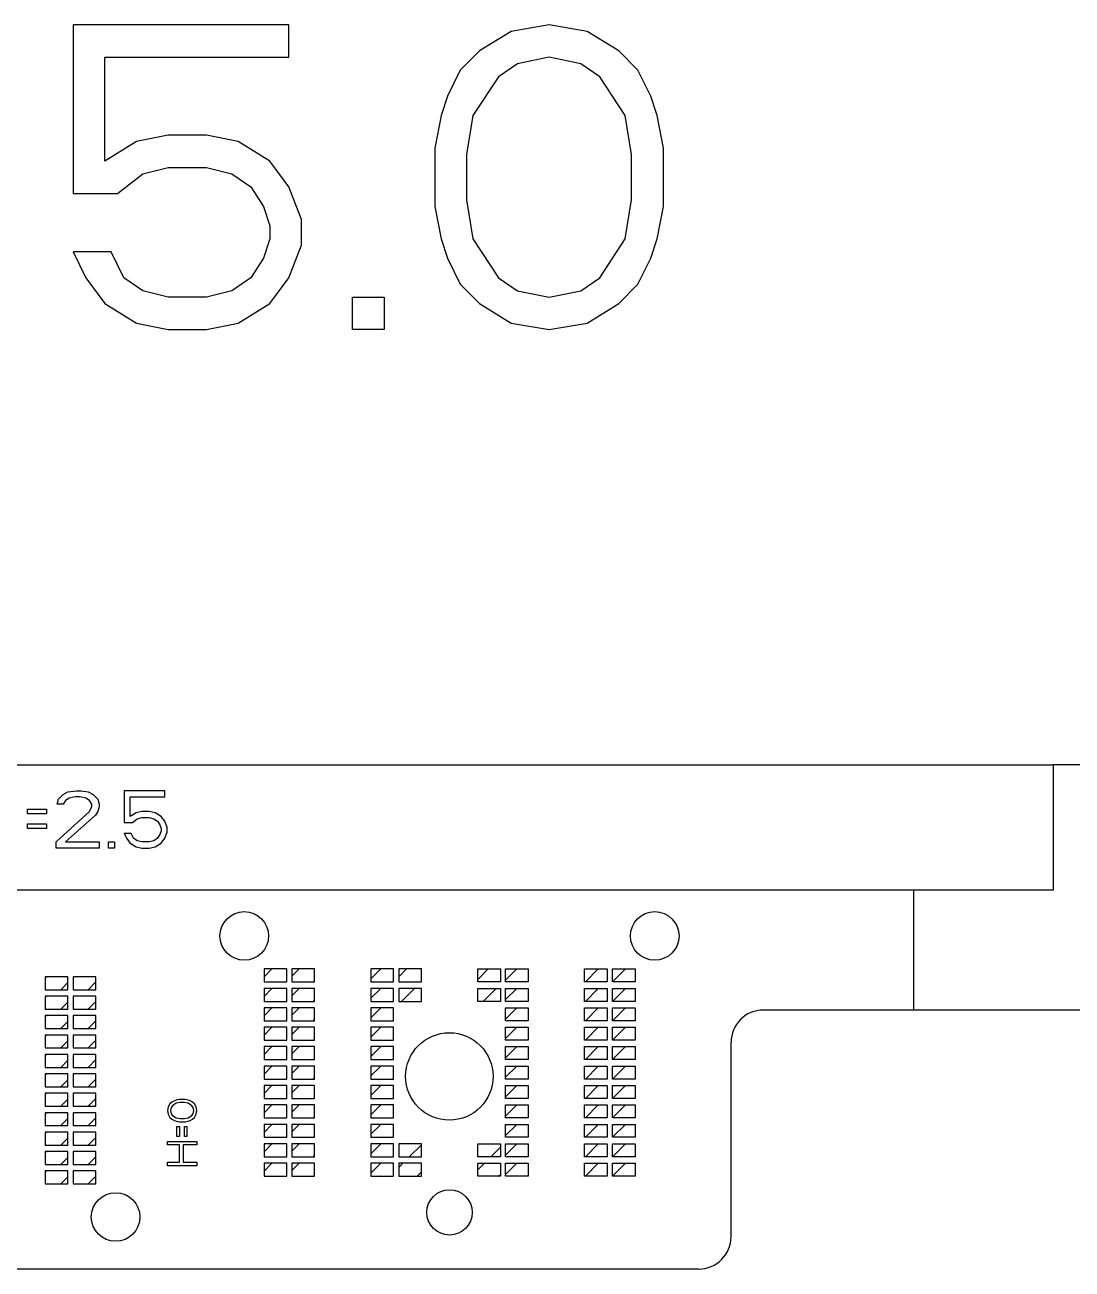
# Model space of a CAD drawing. Header units: millimetres. Extents: x 0 to 594, y 0 to 420.
# Drawn here: x 427.6 to 459.95, y 251.1 to 289.53 of the extents above; entities that cross this region are included whole.
import ezdxf

# ---------------------------------------------------------------- set-up
doc = ezdxf.new("R2010")
doc.units = ezdxf.units.MM
doc.header["$LTSCALE"] = 32.67
doc.layers.add('ASSEM_MEM', color=7, linetype='CONTINUOUS')

msp = doc.modelspace()

# ---------------------------------------------------------------- linework, layer by layer
at = {"layer": 'ASSEM_MEM', "color": 7, "linetype": 'CONTINUOUS'}
for p, q in [((429.091, 289.53), (429.091, 284.324)), ((435.756, 289.53), (429.091, 289.53)), ((435.756, 288.529), (435.756, 289.53)), ((443.794, 289.53), (442.618, 289.33)), ((444.97, 289.33), (443.794, 289.53)), ((442.618, 289.33), (441.638, 288.729)), ((445.95, 288.729), (444.97, 289.33)), ((441.638, 288.729), (441.049, 288.128)), ((446.539, 288.128), (445.95, 288.729)), ((430.071, 285.325), (430.071, 288.529)), ((430.071, 288.529), (435.756, 288.529)), ((442.814, 288.329), (442.226, 287.928)), ((443.794, 288.529), (442.814, 288.329)), ((444.774, 288.329), (443.794, 288.529)), ((445.362, 287.928), (444.774, 288.329)), ((441.049, 288.128), (440.657, 287.328)), ((442.226, 287.928), (441.441, 286.727)), ((446.146, 286.727), (445.362, 287.928)), ((446.931, 287.328), (446.539, 288.128)), ((440.657, 287.328), (440.461, 286.727)), ((447.127, 286.727), (446.931, 287.328)), ((440.461, 286.727), (440.265, 285.726)), ((441.441, 286.727), (441.245, 285.526)), ((446.343, 285.526), (446.146, 286.727)), ((447.323, 285.726), (447.127, 286.727)), ((431.051, 285.926), (430.071, 285.325)), ((432.031, 286.126), (431.051, 285.926)), ((433.208, 286.126), (432.031, 286.126)), ((434.188, 285.926), (433.208, 286.126)), ((435.168, 285.325), (434.188, 285.926)), ((440.265, 285.726), (440.265, 283.924)), ((441.245, 285.526), (441.245, 284.124)), ((446.343, 284.124), (446.343, 285.526)), ((447.323, 283.924), (447.323, 285.726)), ((435.756, 284.525), (435.168, 285.325)), ((430.463, 284.324), (431.247, 284.925)), ((431.247, 284.925), (432.031, 285.125)), ((432.031, 285.125), (433.208, 285.125)), ((433.208, 285.125), (433.992, 284.925)), ((433.992, 284.925), (434.58, 284.525)), ((434.58, 284.525), (434.972, 283.924)), ((436.148, 283.524), (435.756, 284.525)), ((429.091, 284.324), (430.463, 284.324)), ((441.245, 284.124), (441.441, 282.923)), ((446.146, 282.923), (446.343, 284.124)), ((434.972, 283.924), (435.168, 283.323)), ((440.265, 283.924), (440.461, 282.923)), ((447.127, 282.923), (447.323, 283.924)), ((435.168, 283.323), (435.168, 282.923)), ((436.148, 282.723), (436.148, 283.524)), ((435.168, 282.923), (434.972, 282.322)), ((440.461, 282.923), (440.657, 282.322)), ((441.441, 282.923), (442.226, 281.722)), ((445.362, 281.722), (446.146, 282.923)), ((446.931, 282.322), (447.127, 282.923)), ((429.091, 282.522), (429.483, 281.722)), ((430.267, 282.522), (429.091, 282.522)), ((430.659, 281.722), (430.267, 282.522)), ((435.756, 281.722), (436.148, 282.723)), ((434.972, 282.322), (434.58, 281.722)), ((440.657, 282.322), (441.049, 281.521)), ((446.539, 281.521), (446.931, 282.322)), ((429.483, 281.722), (430.071, 280.921)), ((431.247, 281.321), (430.659, 281.722)), ((434.58, 281.722), (433.992, 281.321)), ((435.168, 280.921), (435.756, 281.722)), ((442.226, 281.722), (442.814, 281.321)), ((444.774, 281.321), (445.362, 281.722)), ((432.031, 281.121), (431.247, 281.321)), ((433.992, 281.321), (433.208, 281.121)), ((441.049, 281.521), (441.638, 280.921)), ((442.814, 281.321), (443.794, 281.121)), ((443.794, 281.121), (444.774, 281.321)), ((445.95, 280.921), (446.539, 281.521)), ((430.071, 280.921), (431.051, 280.32)), ((433.208, 281.121), (432.031, 281.121)), ((434.188, 280.32), (435.168, 280.921)), ((437.717, 280.12), (437.717, 281.121)), ((437.717, 281.121), (438.697, 281.121)), ((438.697, 281.121), (438.697, 280.12)), ((441.638, 280.921), (442.618, 280.32)), ((444.97, 280.32), (445.95, 280.921)), ((431.051, 280.32), (432.031, 280.12)), ((433.208, 280.12), (434.188, 280.32)), ((442.618, 280.32), (443.794, 280.12)), ((443.794, 280.12), (444.97, 280.32)), ((432.031, 280.12), (433.208, 280.12)), ((438.697, 280.12), (437.717, 280.12)), ((468.865, 266.702), (459.362, 266.672)), ((367.612, 266.672), (459.362, 266.672)), ((459.362, 266.672), (459.362, 262.802)), ((428.6, 265.461), (428.637, 265.612)), ((428.637, 265.612), (428.785, 265.763)), ((428.785, 265.763), (428.932, 265.838)), ((428.858, 265.574), (428.785, 265.461)), ((428.969, 265.65), (428.858, 265.574)), ((428.932, 265.838), (429.19, 265.876)), ((429.153, 265.687), (428.969, 265.65)), ((429.301, 265.687), (429.153, 265.687)), ((429.19, 265.876), (429.338, 265.876)), ((429.485, 265.65), (429.301, 265.687)), ((429.338, 265.876), (429.559, 265.838)), ((429.596, 265.574), (429.485, 265.65)), ((429.559, 265.838), (429.706, 265.763)), ((429.67, 265.461), (429.596, 265.574)), ((429.706, 265.763), (429.854, 265.612)), ((429.854, 265.612), (429.891, 265.461)), ((430.665, 265.876), (430.665, 264.896)), ((431.919, 265.876), (430.665, 265.876)), ((430.85, 265.085), (430.85, 265.687)), ((430.85, 265.687), (431.919, 265.687)), ((431.919, 265.687), (431.919, 265.876)), ((427.678, 265.16), (427.678, 265.311)), ((427.678, 265.311), (428.268, 265.311)), ((428.268, 265.16), (427.678, 265.16)), ((428.268, 265.311), (428.268, 265.16)), ((428.563, 264.294), (429.596, 265.235)), ((428.785, 265.461), (428.6, 265.461)), ((429.596, 265.235), (429.67, 265.386)), ((429.67, 265.386), (429.67, 265.461)), ((429.854, 265.235), (429.78, 265.122)), ((429.891, 265.386), (429.854, 265.235)), ((429.891, 265.461), (429.891, 265.386)), ((431.034, 265.198), (430.85, 265.085)), ((431.218, 265.235), (431.034, 265.198)), ((431.44, 265.235), (431.218, 265.235)), ((431.624, 265.198), (431.44, 265.235)), ((431.808, 265.085), (431.624, 265.198)), ((427.678, 264.708), (427.678, 264.859)), ((427.678, 264.859), (428.268, 264.859)), ((428.268, 264.859), (428.268, 264.708)), ((429.78, 265.122), (428.858, 264.294)), ((430.665, 264.896), (430.923, 264.896)), ((430.923, 264.896), (431.071, 265.009)), ((431.071, 265.009), (431.218, 265.047)), ((431.218, 265.047), (431.44, 265.047)), ((431.44, 265.047), (431.587, 265.009)), ((431.587, 265.009), (431.698, 264.934)), ((431.698, 264.934), (431.771, 264.821)), ((431.771, 264.821), (431.808, 264.708)), ((431.919, 264.934), (431.808, 265.085)), ((431.993, 264.746), (431.919, 264.934)), ((428.268, 264.708), (427.678, 264.708)), ((430.665, 264.557), (430.739, 264.407)), ((430.886, 264.557), (430.665, 264.557)), ((430.739, 264.407), (430.85, 264.256)), ((430.96, 264.407), (430.886, 264.557)), ((431.071, 264.331), (430.96, 264.407)), ((431.698, 264.407), (431.587, 264.331)), ((431.771, 264.52), (431.698, 264.407)), ((431.808, 264.633), (431.771, 264.52)), ((431.808, 264.708), (431.808, 264.633)), ((431.808, 264.256), (431.919, 264.407)), ((431.919, 264.407), (431.993, 264.595)), ((431.993, 264.595), (431.993, 264.746)), ((428.563, 264.106), (428.563, 264.294)), ((429.891, 264.106), (428.563, 264.106)), ((428.858, 264.294), (429.891, 264.294)), ((429.891, 264.294), (429.891, 264.106)), ((430.186, 264.106), (430.186, 264.294)), ((430.186, 264.294), (430.37, 264.294)), ((430.37, 264.106), (430.186, 264.106)), ((430.37, 264.294), (430.37, 264.106)), ((430.85, 264.256), (431.034, 264.143)), ((431.034, 264.143), (431.218, 264.106)), ((431.218, 264.294), (431.071, 264.331)), ((431.44, 264.294), (431.218, 264.294)), ((431.218, 264.106), (431.44, 264.106)), ((431.587, 264.331), (431.44, 264.294)), ((431.44, 264.106), (431.624, 264.143)), ((431.624, 264.143), (431.808, 264.256)), ((459.362, 262.802), (406.462, 262.802)), ((455.062, 259.102), (455.062, 262.802)), ((434.987, 260.126), (435.233, 260.372)), ((434.987, 260.372), (434.987, 259.972)), ((435.687, 260.372), (434.987, 260.372)), ((435.687, 259.972), (435.687, 260.372)), ((435.847, 260.146), (436.073, 260.372)), ((435.847, 260.372), (435.847, 259.972)), ((436.547, 260.372), (435.847, 260.372)), ((436.547, 259.972), (436.547, 260.372)), ((438.287, 260.066), (438.593, 260.372)), ((438.287, 260.372), (438.287, 259.972)), ((438.987, 260.372), (438.287, 260.372)), ((438.987, 259.972), (438.987, 260.372)), ((439.147, 260.126), (439.393, 260.372)), ((439.147, 260.372), (439.147, 259.972)), ((439.847, 260.372), (439.147, 260.372)), ((439.847, 259.972), (439.847, 260.372)), ((441.587, 260.046), (441.913, 260.372)), ((441.587, 259.972), (441.587, 260.372)), ((441.587, 260.372), (442.287, 260.372)), ((442.287, 260.372), (442.287, 259.972)), ((442.447, 260.025), (442.793, 260.372)), ((442.447, 259.972), (442.447, 260.372)), ((442.447, 260.372), (443.147, 260.372)), ((443.147, 260.372), (443.147, 259.972)), ((444.887, 259.972), (444.887, 260.372)), ((444.887, 260.372), (445.587, 260.372)), ((444.913, 259.972), (445.313, 260.372)), ((445.587, 260.372), (445.587, 259.972)), ((445.747, 259.972), (445.747, 260.372)), ((445.747, 260.372), (446.447, 260.372)), ((445.753, 259.972), (446.153, 260.372)), ((446.447, 260.372), (446.447, 259.972)), ((428.232, 260.091), (428.272, 260.132)), ((428.232, 260.132), (428.232, 259.732)), ((428.932, 260.132), (428.232, 260.132)), ((428.712, 259.732), (428.932, 259.951)), ((428.932, 259.732), (428.932, 260.132)), ((429.092, 260.111), (429.112, 260.132)), ((429.092, 260.132), (429.092, 259.732)), ((429.792, 260.132), (429.092, 260.132)), ((429.552, 259.732), (429.792, 259.971)), ((429.792, 259.732), (429.792, 260.132)), ((434.987, 259.972), (435.687, 259.972)), ((435.673, 259.972), (435.687, 259.986)), ((435.847, 259.972), (436.547, 259.972)), ((436.513, 259.972), (436.547, 260.006)), ((438.287, 259.972), (438.987, 259.972)), ((439.147, 259.972), (439.847, 259.972)), ((439.833, 259.972), (439.847, 259.986)), ((442.287, 259.972), (441.587, 259.972)), ((443.147, 259.972), (442.447, 259.972)), ((445.587, 259.972), (444.887, 259.972)), ((446.447, 259.972), (445.747, 259.972)), ((428.232, 259.732), (428.932, 259.732)), ((428.232, 259.491), (428.272, 259.532)), ((428.232, 259.532), (428.232, 259.132)), ((428.932, 259.532), (428.232, 259.532)), ((428.932, 259.132), (428.932, 259.532)), ((429.092, 259.732), (429.792, 259.732)), ((429.092, 259.511), (429.112, 259.532)), ((429.092, 259.532), (429.092, 259.132)), ((429.792, 259.532), (429.092, 259.532)), ((429.792, 259.132), (429.792, 259.532)), ((434.987, 259.526), (435.233, 259.772)), ((434.987, 259.772), (434.987, 259.372)), ((435.687, 259.772), (434.987, 259.772)), ((435.687, 259.372), (435.687, 259.772)), ((435.847, 259.546), (436.073, 259.772)), ((435.847, 259.772), (435.847, 259.372)), ((436.547, 259.772), (435.847, 259.772)), ((436.513, 259.372), (436.547, 259.406)), ((436.547, 259.372), (436.547, 259.772)), ((438.287, 259.466), (438.593, 259.772)), ((438.287, 259.772), (438.287, 259.372)), ((438.987, 259.772), (438.287, 259.772)), ((438.987, 259.372), (438.987, 259.772)), ((439.147, 259.772), (439.147, 259.372)), ((439.847, 259.772), (439.147, 259.772)), ((439.233, 259.372), (439.633, 259.772)), ((439.847, 259.372), (439.847, 259.772)), ((441.587, 259.372), (441.587, 259.772)), ((441.587, 259.772), (442.287, 259.772)), ((441.753, 259.372), (442.153, 259.772)), ((442.287, 259.772), (442.287, 259.372)), ((442.447, 259.425), (442.793, 259.772)), ((442.447, 259.372), (442.447, 259.772)), ((442.447, 259.772), (443.147, 259.772)), ((443.147, 259.772), (443.147, 259.372)), ((444.887, 259.372), (444.887, 259.772)), ((444.887, 259.772), (445.587, 259.772)), ((444.913, 259.372), (445.313, 259.772)), ((445.587, 259.772), (445.587, 259.372)), ((445.747, 259.372), (445.747, 259.772)), ((445.747, 259.772), (446.447, 259.772)), ((445.753, 259.372), (446.153, 259.772)), ((446.447, 259.772), (446.447, 259.372)), ((428.232, 259.132), (428.932, 259.132)), ((428.712, 259.132), (428.932, 259.351)), ((429.092, 259.132), (429.792, 259.132)), ((429.552, 259.132), (429.792, 259.371)), ((434.987, 259.372), (435.687, 259.372)), ((434.987, 258.926), (435.233, 259.172)), ((434.987, 259.172), (434.987, 258.772)), ((435.687, 259.172), (434.987, 259.172)), ((435.673, 259.372), (435.687, 259.386)), ((435.687, 258.772), (435.687, 259.172)), ((435.847, 259.372), (436.547, 259.372)), ((435.847, 258.946), (436.073, 259.172)), ((435.847, 259.172), (435.847, 258.772)), ((436.547, 259.172), (435.847, 259.172)), ((436.547, 258.772), (436.547, 259.172)), ((438.287, 259.372), (438.987, 259.372)), ((438.287, 258.866), (438.593, 259.172)), ((438.287, 259.172), (438.287, 258.772)), ((438.987, 259.172), (438.287, 259.172)), ((438.987, 258.772), (438.987, 259.172)), ((439.147, 259.372), (439.847, 259.372)), ((442.287, 259.372), (441.587, 259.372)), ((443.147, 259.372), (442.447, 259.372)), ((442.447, 258.825), (442.793, 259.172)), ((442.447, 258.772), (442.447, 259.172)), ((442.447, 259.172), (443.147, 259.172)), ((443.147, 259.172), (443.147, 258.772)), ((445.587, 259.372), (444.887, 259.372)), ((444.887, 258.772), (444.887, 259.172)), ((444.887, 259.172), (445.587, 259.172)), ((444.913, 258.772), (445.313, 259.172)), ((445.587, 259.172), (445.587, 258.772)), ((446.447, 259.372), (445.747, 259.372)), ((445.747, 258.772), (445.747, 259.172)), ((445.747, 259.172), (446.447, 259.172)), ((445.753, 258.772), (446.153, 259.172)), ((446.447, 259.172), (446.447, 258.772)), ((463.062, 259.102), (450.412, 259.102)), ((428.232, 258.891), (428.272, 258.932)), ((428.232, 258.932), (428.232, 258.532)), ((428.932, 258.932), (428.232, 258.932)), ((428.712, 258.532), (428.932, 258.751)), ((428.932, 258.532), (428.932, 258.932)), ((429.092, 258.911), (429.112, 258.932)), ((429.092, 258.932), (429.092, 258.532)), ((429.792, 258.932), (429.092, 258.932)), ((429.552, 258.532), (429.792, 258.771)), ((429.792, 258.532), (429.792, 258.932)), ((434.987, 258.772), (435.687, 258.772)), ((435.673, 258.772), (435.687, 258.786)), ((435.847, 258.772), (436.547, 258.772)), ((436.513, 258.772), (436.547, 258.806)), ((438.287, 258.772), (438.987, 258.772)), ((443.147, 258.772), (442.447, 258.772)), ((445.587, 258.772), (444.887, 258.772)), ((446.447, 258.772), (445.747, 258.772)), ((428.232, 258.532), (428.932, 258.532)), ((428.232, 258.291), (428.272, 258.332)), ((428.232, 258.332), (428.232, 257.932)), ((428.932, 258.332), (428.232, 258.332)), ((428.932, 257.932), (428.932, 258.332)), ((429.092, 258.532), (429.792, 258.532)), ((429.092, 258.311), (429.112, 258.332)), ((429.092, 258.332), (429.092, 257.932)), ((429.792, 258.332), (429.092, 258.332)), ((429.792, 257.932), (429.792, 258.332)), ((434.987, 258.326), (435.233, 258.572)), ((434.987, 258.572), (434.987, 258.172)), ((435.687, 258.572), (434.987, 258.572)), ((435.687, 258.172), (435.687, 258.572)), ((435.847, 258.346), (436.073, 258.572)), ((435.847, 258.572), (435.847, 258.172)), ((436.547, 258.572), (435.847, 258.572)), ((436.547, 258.172), (436.547, 258.572)), ((438.287, 258.266), (438.593, 258.572)), ((438.287, 258.572), (438.287, 258.172)), ((438.987, 258.572), (438.287, 258.572)), ((438.987, 258.172), (438.987, 258.572)), ((442.447, 258.225), (442.793, 258.572)), ((442.447, 258.172), (442.447, 258.572)), ((442.447, 258.572), (443.147, 258.572)), ((443.147, 258.572), (443.147, 258.172)), ((444.887, 258.172), (444.887, 258.572)), ((444.887, 258.572), (445.587, 258.572)), ((444.913, 258.172), (445.313, 258.572)), ((445.587, 258.572), (445.587, 258.172)), ((445.747, 258.172), (445.747, 258.572)), ((445.747, 258.572), (446.447, 258.572)), ((445.753, 258.172), (446.153, 258.572)), ((446.447, 258.572), (446.447, 258.172)), ((428.232, 257.932), (428.932, 257.932)), ((428.712, 257.932), (428.932, 258.151)), ((429.092, 257.932), (429.792, 257.932)), ((429.552, 257.932), (429.792, 258.171)), ((434.987, 258.172), (435.687, 258.172)), ((434.987, 257.726), (435.233, 257.972)), ((434.987, 257.972), (434.987, 257.572)), ((435.687, 257.972), (434.987, 257.972)), ((435.673, 258.172), (435.687, 258.186)), ((435.687, 257.572), (435.687, 257.972)), ((435.847, 258.172), (436.547, 258.172)), ((435.847, 257.746), (436.073, 257.972)), ((435.847, 257.972), (435.847, 257.572)), ((436.547, 257.972), (435.847, 257.972)), ((436.513, 258.172), (436.547, 258.206)), ((436.547, 257.572), (436.547, 257.972)), ((438.287, 258.172), (438.987, 258.172)), ((438.287, 257.666), (438.593, 257.972)), ((438.287, 257.972), (438.287, 257.572)), ((438.987, 257.972), (438.287, 257.972)), ((438.987, 257.572), (438.987, 257.972)), ((443.147, 258.172), (442.447, 258.172)), ((442.447, 257.625), (442.793, 257.972)), ((442.447, 257.572), (442.447, 257.972)), ((442.447, 257.972), (443.147, 257.972)), ((443.147, 257.972), (443.147, 257.572)), ((445.587, 258.172), (444.887, 258.172)), ((444.887, 257.572), (444.887, 257.972)), ((444.887, 257.972), (445.587, 257.972)), ((444.913, 257.572), (445.313, 257.972)), ((445.587, 257.972), (445.587, 257.572)), ((446.447, 258.172), (445.747, 258.172)), ((445.747, 257.572), (445.747, 257.972)), ((445.747, 257.972), (446.447, 257.972)), ((445.753, 257.572), (446.153, 257.972)), ((446.447, 257.972), (446.447, 257.572)), ((449.412, 252.102), (449.412, 258.102)), ((428.232, 257.691), (428.272, 257.732)), ((428.232, 257.732), (428.232, 257.332)), ((428.932, 257.732), (428.232, 257.732)), ((428.712, 257.332), (428.932, 257.551)), ((428.932, 257.332), (428.932, 257.732)), ((429.092, 257.711), (429.112, 257.732)), ((429.092, 257.732), (429.092, 257.332)), ((429.792, 257.732), (429.092, 257.732)), ((429.552, 257.332), (429.792, 257.571)), ((429.792, 257.332), (429.792, 257.732)), ((434.987, 257.572), (435.687, 257.572)), ((435.673, 257.572), (435.687, 257.586)), ((435.847, 257.572), (436.547, 257.572)), ((436.513, 257.572), (436.547, 257.606)), ((438.287, 257.572), (438.987, 257.572)), ((443.147, 257.572), (442.447, 257.572)), ((445.587, 257.572), (444.887, 257.572)), ((446.447, 257.572), (445.747, 257.572)), ((428.232, 257.332), (428.932, 257.332)), ((428.232, 257.091), (428.272, 257.132)), ((428.232, 257.132), (428.232, 256.732)), ((428.932, 257.132), (428.232, 257.132)), ((428.932, 256.732), (428.932, 257.132)), ((429.092, 257.332), (429.792, 257.332)), ((429.092, 257.111), (429.112, 257.132)), ((429.092, 257.132), (429.092, 256.732)), ((429.792, 257.132), (429.092, 257.132)), ((429.792, 256.732), (429.792, 257.132)), ((434.987, 257.126), (435.233, 257.372)), ((434.987, 257.372), (434.987, 256.972)), ((435.687, 257.372), (434.987, 257.372)), ((435.687, 256.972), (435.687, 257.372)), ((435.847, 257.146), (436.073, 257.372)), ((435.847, 257.372), (435.847, 256.972)), ((436.547, 257.372), (435.847, 257.372)), ((436.547, 256.972), (436.547, 257.372)), ((438.287, 257.066), (438.593, 257.372)), ((438.287, 257.372), (438.287, 256.972)), ((438.987, 257.372), (438.287, 257.372)), ((438.987, 256.972), (438.987, 257.372)), ((442.447, 257.025), (442.793, 257.372)), ((442.447, 256.972), (442.447, 257.372)), ((442.447, 257.372), (443.147, 257.372)), ((443.147, 257.372), (443.147, 256.972)), ((444.887, 256.972), (444.887, 257.372)), ((444.887, 257.372), (445.587, 257.372)), ((444.913, 256.972), (445.313, 257.372)), ((445.587, 257.372), (445.587, 256.972)), ((445.747, 256.972), (445.747, 257.372)), ((445.747, 257.372), (446.447, 257.372)), ((445.753, 256.972), (446.153, 257.372)), ((446.447, 257.372), (446.447, 256.972)), ((428.232, 256.732), (428.932, 256.732)), ((428.712, 256.732), (428.932, 256.951)), ((429.092, 256.732), (429.792, 256.732)), ((429.552, 256.732), (429.792, 256.971)), ((434.987, 256.972), (435.687, 256.972)), ((434.987, 256.526), (435.233, 256.772)), ((434.987, 256.772), (434.987, 256.372)), ((435.687, 256.772), (434.987, 256.772)), ((435.673, 256.972), (435.687, 256.986)), ((435.687, 256.372), (435.687, 256.772)), ((435.847, 256.972), (436.547, 256.972)), ((435.847, 256.546), (436.073, 256.772)), ((435.847, 256.772), (435.847, 256.372)), ((436.547, 256.772), (435.847, 256.772)), ((436.513, 256.972), (436.547, 257.006)), ((436.547, 256.372), (436.547, 256.772)), ((438.287, 256.972), (438.987, 256.972)), ((438.287, 256.466), (438.593, 256.772)), ((438.287, 256.772), (438.287, 256.372)), ((438.987, 256.772), (438.287, 256.772)), ((438.987, 256.372), (438.987, 256.772)), ((443.147, 256.972), (442.447, 256.972)), ((442.447, 256.425), (442.793, 256.772)), ((442.447, 256.372), (442.447, 256.772)), ((442.447, 256.772), (443.147, 256.772)), ((443.147, 256.772), (443.147, 256.372)), ((445.587, 256.972), (444.887, 256.972)), ((444.887, 256.372), (444.887, 256.772)), ((444.887, 256.772), (445.587, 256.772)), ((444.913, 256.372), (445.313, 256.772)), ((445.587, 256.772), (445.587, 256.372)), ((446.447, 256.972), (445.747, 256.972)), ((445.747, 256.372), (445.747, 256.772)), ((445.747, 256.772), (446.447, 256.772)), ((445.753, 256.372), (446.153, 256.772)), ((446.447, 256.772), (446.447, 256.372)), ((428.232, 256.491), (428.272, 256.532)), ((428.232, 256.532), (428.232, 256.132)), ((428.932, 256.532), (428.232, 256.532)), ((428.712, 256.132), (428.932, 256.351)), ((428.932, 256.132), (428.932, 256.532)), ((429.092, 256.511), (429.112, 256.532)), ((429.092, 256.532), (429.092, 256.132)), ((429.792, 256.532), (429.092, 256.532)), ((429.552, 256.132), (429.792, 256.371)), ((429.792, 256.132), (429.792, 256.532)), ((432.276, 256.319), (432.218, 256.3)), ((432.373, 256.338), (432.276, 256.319)), ((432.547, 256.338), (432.373, 256.338)), ((432.644, 256.319), (432.547, 256.338)), ((432.702, 256.3), (432.644, 256.319)), ((434.987, 256.372), (435.687, 256.372)), ((435.673, 256.372), (435.687, 256.386)), ((435.847, 256.372), (436.547, 256.372)), ((436.513, 256.372), (436.547, 256.406)), ((438.287, 256.372), (438.987, 256.372)), ((443.147, 256.372), (442.447, 256.372)), ((445.587, 256.372), (444.887, 256.372)), ((446.447, 256.372), (445.747, 256.372)), ((428.232, 256.132), (428.932, 256.132)), ((429.092, 256.132), (429.792, 256.132)), ((432.024, 256.11), (432.005, 255.996)), ((432.005, 255.996), (432.024, 255.883)), ((432.082, 256.205), (432.024, 256.11)), ((432.14, 256.262), (432.082, 256.205)), ((432.121, 256.091), (432.102, 255.996)), ((432.102, 255.996), (432.121, 255.902)), ((432.16, 256.148), (432.121, 256.091)), ((432.218, 256.3), (432.14, 256.262)), ((432.276, 256.224), (432.16, 256.148)), ((432.392, 256.243), (432.276, 256.224)), ((432.528, 256.243), (432.392, 256.243)), ((432.644, 256.224), (432.528, 256.243)), ((432.76, 256.148), (432.644, 256.224)), ((432.779, 256.262), (432.702, 256.3)), ((432.799, 256.091), (432.76, 256.148)), ((432.838, 256.205), (432.779, 256.262)), ((432.818, 255.996), (432.799, 256.091)), ((432.799, 255.902), (432.818, 255.996)), ((432.896, 256.11), (432.838, 256.205)), ((432.915, 255.996), (432.896, 256.11)), ((432.896, 255.883), (432.915, 255.996)), ((434.987, 255.926), (435.233, 256.172)), ((434.987, 256.172), (434.987, 255.772)), ((435.687, 256.172), (434.987, 256.172)), ((435.687, 255.772), (435.687, 256.172)), ((435.847, 255.946), (436.073, 256.172)), ((435.847, 256.172), (435.847, 255.772)), ((436.547, 256.172), (435.847, 256.172)), ((436.547, 255.772), (436.547, 256.172)), ((438.287, 255.866), (438.593, 256.172)), ((438.287, 256.172), (438.287, 255.772)), ((438.987, 256.172), (438.287, 256.172)), ((438.987, 255.772), (438.987, 256.172)), ((442.447, 255.825), (442.793, 256.172)), ((442.447, 255.772), (442.447, 256.172)), ((442.447, 256.172), (443.147, 256.172)), ((443.147, 256.172), (443.147, 255.772)), ((444.887, 255.772), (444.887, 256.172)), ((444.887, 256.172), (445.587, 256.172)), ((444.913, 255.772), (445.313, 256.172)), ((445.587, 256.172), (445.587, 255.772)), ((445.747, 255.772), (445.747, 256.172)), ((445.747, 256.172), (446.447, 256.172)), ((445.753, 255.772), (446.153, 256.172)), ((446.447, 256.172), (446.447, 255.772)), ((428.232, 255.891), (428.272, 255.932)), ((428.232, 255.932), (428.232, 255.532)), ((428.932, 255.932), (428.232, 255.932)), ((428.712, 255.532), (428.932, 255.751)), ((428.932, 255.532), (428.932, 255.932)), ((429.092, 255.911), (429.112, 255.932)), ((429.092, 255.932), (429.092, 255.532)), ((429.792, 255.932), (429.092, 255.932)), ((429.552, 255.532), (429.792, 255.771)), ((429.792, 255.532), (429.792, 255.932)), ((432.024, 255.883), (432.082, 255.788)), ((432.082, 255.788), (432.14, 255.731)), ((432.121, 255.902), (432.16, 255.845)), ((432.14, 255.731), (432.218, 255.693)), ((432.16, 255.845), (432.276, 255.769)), ((432.218, 255.693), (432.276, 255.674)), ((432.276, 255.769), (432.392, 255.75)), ((432.276, 255.674), (432.373, 255.655)), ((432.373, 255.655), (432.547, 255.655)), ((432.392, 255.75), (432.528, 255.75)), ((432.528, 255.75), (432.644, 255.769)), ((432.547, 255.655), (432.644, 255.674)), ((432.644, 255.769), (432.76, 255.845)), ((432.644, 255.674), (432.702, 255.693)), ((432.702, 255.693), (432.779, 255.731)), ((432.76, 255.845), (432.799, 255.902)), ((432.779, 255.731), (432.838, 255.788)), ((432.838, 255.788), (432.896, 255.883)), ((434.987, 255.772), (435.687, 255.772)), ((434.987, 255.326), (435.233, 255.572)), ((434.987, 255.572), (434.987, 255.172)), ((435.687, 255.572), (434.987, 255.572)), ((435.673, 255.772), (435.687, 255.786)), ((435.687, 255.172), (435.687, 255.572)), ((435.847, 255.772), (436.547, 255.772)), ((435.847, 255.346), (436.073, 255.572)), ((435.847, 255.572), (435.847, 255.172)), ((436.547, 255.572), (435.847, 255.572)), ((436.513, 255.772), (436.547, 255.806)), ((436.547, 255.172), (436.547, 255.572)), ((438.287, 255.772), (438.987, 255.772)), ((438.287, 255.266), (438.593, 255.572)), ((438.287, 255.572), (438.287, 255.172)), ((438.987, 255.572), (438.287, 255.572)), ((438.987, 255.172), (438.987, 255.572)), ((443.147, 255.772), (442.447, 255.772)), ((442.447, 255.225), (442.793, 255.572)), ((442.447, 255.172), (442.447, 255.572)), ((442.447, 255.572), (443.147, 255.572)), ((443.147, 255.572), (443.147, 255.172)), ((445.587, 255.772), (444.887, 255.772)), ((444.887, 255.172), (444.887, 255.572)), ((444.887, 255.572), (445.587, 255.572)), ((444.913, 255.172), (445.313, 255.572)), ((445.587, 255.572), (445.587, 255.172)), ((446.447, 255.772), (445.747, 255.772)), ((445.747, 255.172), (445.747, 255.572)), ((445.747, 255.572), (446.447, 255.572)), ((445.753, 255.172), (446.153, 255.572)), ((446.447, 255.572), (446.447, 255.172)), ((428.232, 255.532), (428.932, 255.532)), ((428.232, 255.291), (428.272, 255.332)), ((428.232, 255.332), (428.232, 254.932)), ((428.932, 255.332), (428.232, 255.332)), ((428.932, 254.932), (428.932, 255.332)), ((429.092, 255.532), (429.792, 255.532)), ((429.092, 255.311), (429.112, 255.332)), ((429.092, 255.332), (429.092, 254.932)), ((429.792, 255.332), (429.092, 255.332)), ((429.552, 254.932), (429.792, 255.171)), ((429.792, 254.932), (429.792, 255.332)), ((432.295, 255.2), (432.295, 255.503)), ((432.295, 255.503), (432.373, 255.503)), ((432.373, 255.2), (432.295, 255.2)), ((432.373, 255.503), (432.373, 255.2)), ((432.528, 255.2), (432.528, 255.503)), ((432.528, 255.503), (432.605, 255.503)), ((432.605, 255.2), (432.528, 255.2)), ((432.605, 255.503), (432.605, 255.2)), ((434.987, 255.172), (435.687, 255.172)), ((435.673, 255.172), (435.687, 255.186)), ((435.847, 255.172), (436.547, 255.172)), ((436.513, 255.172), (436.547, 255.206)), ((438.287, 255.172), (438.987, 255.172)), ((443.147, 255.172), (442.447, 255.172)), ((445.587, 255.172), (444.887, 255.172)), ((446.447, 255.172), (445.747, 255.172)), ((428.232, 254.932), (428.932, 254.932)), ((428.712, 254.932), (428.932, 255.151)), ((429.092, 254.932), (429.792, 254.932)), ((432.005, 254.935), (432.005, 255.048)), ((432.005, 255.048), (432.915, 255.048)), ((432.373, 254.935), (432.005, 254.935)), ((432.373, 254.404), (432.373, 254.935)), ((432.489, 254.935), (432.489, 254.404)), ((432.915, 254.935), (432.489, 254.935)), ((432.915, 255.048), (432.915, 254.935)), ((434.987, 254.726), (435.233, 254.972)), ((434.987, 254.972), (434.987, 254.572)), ((435.687, 254.972), (434.987, 254.972)), ((435.687, 254.572), (435.687, 254.972)), ((435.847, 254.746), (436.073, 254.972)), ((435.847, 254.972), (435.847, 254.572)), ((436.547, 254.972), (435.847, 254.972)), ((436.547, 254.572), (436.547, 254.972)), ((438.287, 254.666), (438.593, 254.972)), ((438.287, 254.972), (438.287, 254.572)), ((438.987, 254.972), (438.287, 254.972)), ((438.987, 254.572), (438.987, 254.972)), ((439.147, 254.972), (439.147, 254.572)), ((439.847, 254.972), (439.147, 254.972)), ((439.473, 254.572), (439.847, 254.945)), ((439.847, 254.572), (439.847, 254.972)), ((441.587, 254.572), (441.587, 254.972)), ((441.587, 254.972), (442.287, 254.972)), ((441.993, 254.572), (442.287, 254.865)), ((442.287, 254.972), (442.287, 254.572)), ((442.447, 254.625), (442.793, 254.972)), ((442.447, 254.572), (442.447, 254.972)), ((442.447, 254.972), (443.147, 254.972)), ((443.147, 254.972), (443.147, 254.572)), ((444.887, 254.572), (444.887, 254.972)), ((444.887, 254.972), (445.587, 254.972)), ((444.913, 254.572), (445.313, 254.972)), ((445.587, 254.972), (445.587, 254.572)), ((445.747, 254.572), (445.747, 254.972)), ((445.747, 254.972), (446.447, 254.972)), ((445.753, 254.572), (446.153, 254.972)), ((446.447, 254.972), (446.447, 254.572)), ((428.232, 254.691), (428.272, 254.732)), ((428.232, 254.732), (428.232, 254.332)), ((428.932, 254.732), (428.232, 254.732)), ((428.712, 254.332), (428.932, 254.551)), ((428.932, 254.332), (428.932, 254.732)), ((429.092, 254.711), (429.112, 254.732)), ((429.092, 254.732), (429.092, 254.332)), ((429.792, 254.732), (429.092, 254.732)), ((429.552, 254.332), (429.792, 254.571)), ((429.792, 254.332), (429.792, 254.732)), ((432.005, 254.29), (432.005, 254.404)), ((432.005, 254.404), (432.373, 254.404)), ((432.489, 254.404), (432.915, 254.404)), ((432.915, 254.404), (432.915, 254.29)), ((434.987, 254.572), (435.687, 254.572)), ((435.673, 254.572), (435.687, 254.586)), ((435.847, 254.572), (436.547, 254.572)), ((436.513, 254.572), (436.547, 254.606)), ((438.287, 254.572), (438.987, 254.572)), ((439.147, 254.572), (439.847, 254.572)), ((442.287, 254.572), (441.587, 254.572)), ((443.147, 254.572), (442.447, 254.572)), ((445.587, 254.572), (444.887, 254.572)), ((446.447, 254.572), (445.747, 254.572)), ((428.232, 254.332), (428.932, 254.332)), ((428.232, 254.091), (428.272, 254.132)), ((428.232, 254.132), (428.232, 253.732)), ((428.932, 254.132), (428.232, 254.132)), ((428.932, 253.732), (428.932, 254.132)), ((429.092, 254.332), (429.792, 254.332)), ((429.092, 254.111), (429.112, 254.132)), ((429.092, 254.132), (429.092, 253.732)), ((429.792, 254.132), (429.092, 254.132)), ((429.792, 253.732), (429.792, 254.132)), ((432.915, 254.29), (432.005, 254.29)), ((434.987, 254.126), (435.233, 254.372)), ((434.987, 254.372), (434.987, 253.972)), ((435.687, 254.372), (434.987, 254.372)), ((435.687, 253.972), (435.687, 254.372)), ((435.847, 254.146), (436.073, 254.372)), ((435.847, 254.372), (435.847, 253.972)), ((436.547, 254.372), (435.847, 254.372)), ((436.547, 253.972), (436.547, 254.372)), ((438.287, 254.066), (438.593, 254.372)), ((438.287, 254.372), (438.287, 253.972)), ((438.987, 254.372), (438.287, 254.372)), ((438.987, 253.972), (438.987, 254.372)), ((439.147, 254.245), (439.273, 254.372)), ((439.147, 254.372), (439.147, 253.972)), ((439.847, 254.372), (439.147, 254.372)), ((439.713, 253.972), (439.847, 254.105)), ((439.847, 253.972), (439.847, 254.372)), ((441.587, 254.165), (441.793, 254.372)), ((441.587, 253.972), (441.587, 254.372)), ((441.587, 254.372), (442.287, 254.372)), ((442.233, 253.972), (442.287, 254.025)), ((442.287, 254.372), (442.287, 253.972)), ((442.447, 254.025), (442.793, 254.372)), ((442.447, 253.972), (442.447, 254.372)), ((442.447, 254.372), (443.147, 254.372)), ((443.147, 254.372), (443.147, 253.972)), ((444.887, 253.972), (444.887, 254.372)), ((444.887, 254.372), (445.587, 254.372)), ((444.913, 253.972), (445.313, 254.372)), ((445.587, 254.372), (445.587, 253.972)), ((445.747, 253.972), (445.747, 254.372)), ((445.747, 254.372), (446.447, 254.372)), ((445.753, 253.972), (446.153, 254.372)), ((446.447, 254.372), (446.447, 253.972)), ((428.232, 253.732), (428.932, 253.732)), ((428.712, 253.732), (428.932, 253.951)), ((429.092, 253.732), (429.792, 253.732)), ((429.552, 253.732), (429.792, 253.971)), ((434.987, 253.972), (435.687, 253.972)), ((435.673, 253.972), (435.687, 253.986)), ((435.847, 253.972), (436.547, 253.972)), ((436.513, 253.972), (436.547, 254.006)), ((438.287, 253.972), (438.987, 253.972)), ((439.147, 253.972), (439.847, 253.972)), ((442.287, 253.972), (441.587, 253.972)), ((443.147, 253.972), (442.447, 253.972)), ((445.587, 253.972), (444.887, 253.972)), ((446.447, 253.972), (445.747, 253.972)), ((448.412, 251.102), (415.712, 251.102))]:
    msp.add_line(p, q, dxfattribs=at)
for centre, radius in [((434.377, 261.392), 0.75), ((447.057, 261.392), 0.75), ((440.712, 257.052), 1.35), ((430.402, 252.712), 0.75), ((440.717, 252.852), 0.7)]:
    msp.add_circle(centre, radius, dxfattribs=at)
for centre, start, end in [((450.412, 258.102), 90, 180), ((448.412, 252.102), 270, 360)]:
    msp.add_arc(centre, 1, start, end, dxfattribs=at)

doc.saveas('drawing.dxf')
